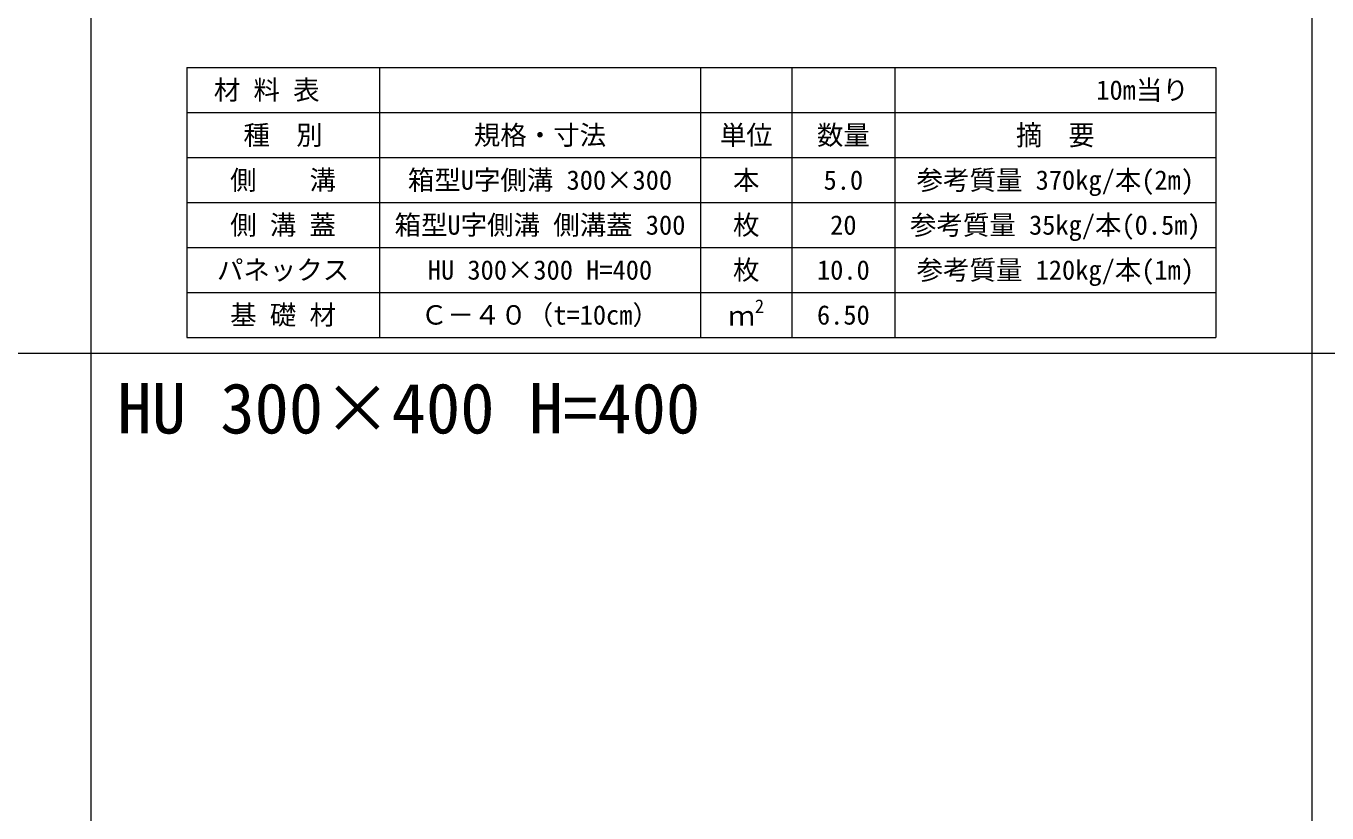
# Model space of a CAD drawing. Units: millimetres at full size; details may follow other scales. Extents: x 187207 to 255567, y 882048 to 905686.
# Drawn here: x 198275 to 200726, y 897882 to 899365 of the extents above; entities that cross this region are included whole.
import ezdxf
from ezdxf.enums import TextEntityAlignment as Align

# ---------------------------------------------------------------- set-up
doc = ezdxf.new("R2010")
doc.units = ezdxf.units.MM
doc.header["$LTSCALE"] = 20
for name, color, linetype, lineweight in [('Defpoints_3', 8, 'Continuous', 0), ('図枠', 5, 'Continuous', 13), ('寸法・材料表', 7, 'Continuous', 13)]:
    doc.layers.add(name, color=color, linetype=linetype, lineweight=lineweight)
doc.layers.add('文字', color=7, linetype='Continuous')
doc.styles.add('ＭＳ ゴシック', font='')
doc.styles.add('ＭＳ Ｐゴシック', font='')
doc.styles.get('ＭＳ ゴシック').set_extended_font_data('MS Gothic')
doc.styles.get('ＭＳ Ｐゴシック').set_extended_font_data('MS PGothic')

msp = doc.modelspace()

# ---------------------------------------------------------------- linework, layer by layer
at = {"layer": 'Defpoints_3'}
for p, q in [((198577.92, 899287.01), (200516.83, 899287.01)), ((198577.92, 899287.01), (198577.92, 899201.83)), ((198940.92, 899287.01), (198940.92, 899201.83)), ((199545.92, 899287.01), (199545.92, 899201.83)), ((199718.23, 899287.01), (199718.23, 899201.83)), ((199911.83, 899287.01), (199911.83, 899201.83)), ((200516.83, 899287.01), (200516.83, 899201.83))]:
    msp.add_line(p, q, dxfattribs=at)
at = {"layer": '図枠'}
for p, q in [((198397.37, 904948.33), (198397.37, 882048.33)), ((200697.37, 904948.33), (200697.37, 882048.33)), ((194897.37, 898748.33), (214497.37, 898748.33))]:
    msp.add_line(p, q, dxfattribs=at)
at = {"layer": '寸法・材料表'}
for p, q in [((198577.92, 899201.83), (200516.83, 899201.83)), ((198577.92, 899201.83), (198577.92, 898778.33)), ((198940.92, 899201.83), (198940.92, 898778.33)), ((199545.92, 899201.83), (199545.92, 898778.33)), ((199718.23, 899201.83), (199718.23, 898778.33)), ((199911.83, 899201.83), (199911.83, 898778.33)), ((200516.83, 899201.83), (200516.83, 898778.33)), ((198577.92, 899117.13), (200516.83, 899117.13)), ((198577.92, 899032.43), (200516.83, 899032.43)), ((198577.92, 898947.73), (200516.83, 898947.73)), ((198577.92, 898863.03), (200516.83, 898863.03)), ((198577.92, 898778.33), (200516.83, 898778.33))]:
    msp.add_line(p, q, dxfattribs=at)

# ---------------------------------------------------------------- texts
at = {"layer": '寸法・材料表', "style": 'ＭＳ ゴシック'}
msp.add_text('\u3000材 料 表', height=36.55, dxfattribs=at).set_placement((198579.08, 899244.42), align=Align.MIDDLE_LEFT)
msp.add_text('10m当り\u3000', height=36.55, dxfattribs=at).set_placement((200515.66, 899244.42), align=Align.MIDDLE_RIGHT)
for s, p in [('種\u3000別', (198759.42, 899159.48)), ('規格・寸法', (199243.42, 899159.48)), ('単位', (199632.07, 899159.48)), ('数量', (199815.03, 899159.48)), ('側\u3000\u3000溝', (198759.42, 899074.78)), ('箱型U字側溝 300×300', (199243.42, 899074.78)), ('本', (199632.07, 899074.78)), ('5.0', (199815.03, 899074.78)), ('参考質量 370kg/本(2m)', (200214.33, 899074.78)), ('側 溝 蓋', (198759.42, 898990.08)), ('箱型U字側溝 側溝蓋 300', (199243.42, 898990.08)), ('枚', (199632.07, 898990.08)), ('20', (199815.03, 898990.08)), ('参考質量 35kg/本(0.5m)', (200214.33, 898990.08)), ('パネックス', (198759.42, 898905.38)), ('枚', (199632.07, 898905.38)), ('参考質量 120kg/本(1m)', (200214.33, 898905.38)), ('HU 300×300 H=400', (199243.42, 898905.38)), ('10.0', (199815.03, 898905.38)), ('基 礎 材', (198759.42, 898820.68)), ('Ｃ－４０（t=10cm）', (199243.42, 898820.68)), ('6.50', (199815.03, 898820.68))]:
    msp.add_text(s, height=36.55, dxfattribs=at).set_placement(p, align=Align.MIDDLE_CENTER)
at = {"layer": '寸法・材料表', "style": 'ＭＳ Ｐゴシック', "width": 0.95}
msp.add_text('摘\u3000要', height=38.1, dxfattribs=at).set_placement((200214.33, 899159.48), align=Align.MIDDLE_CENTER)
at = {"layer": '寸法・材料表', "style": 'ＭＳ ゴシック'}
for s, height, p in [('2', 25.59, (199648.28, 898816.71)), ('ｍ', 36.55, (199598.42, 898789.76))]:
    msp.add_text(s, height=height, dxfattribs=at).set_placement(p, align=Align.BOTTOM_LEFT)
at = {"layer": '文字', "style": 'ＭＳ ゴシック'}
msp.add_text('HU 300×400 H=400', height=94.94, dxfattribs=at).set_placement((198447.37, 898568.83), align=Align.BOTTOM_LEFT)

doc.saveas('drawing.dxf')
